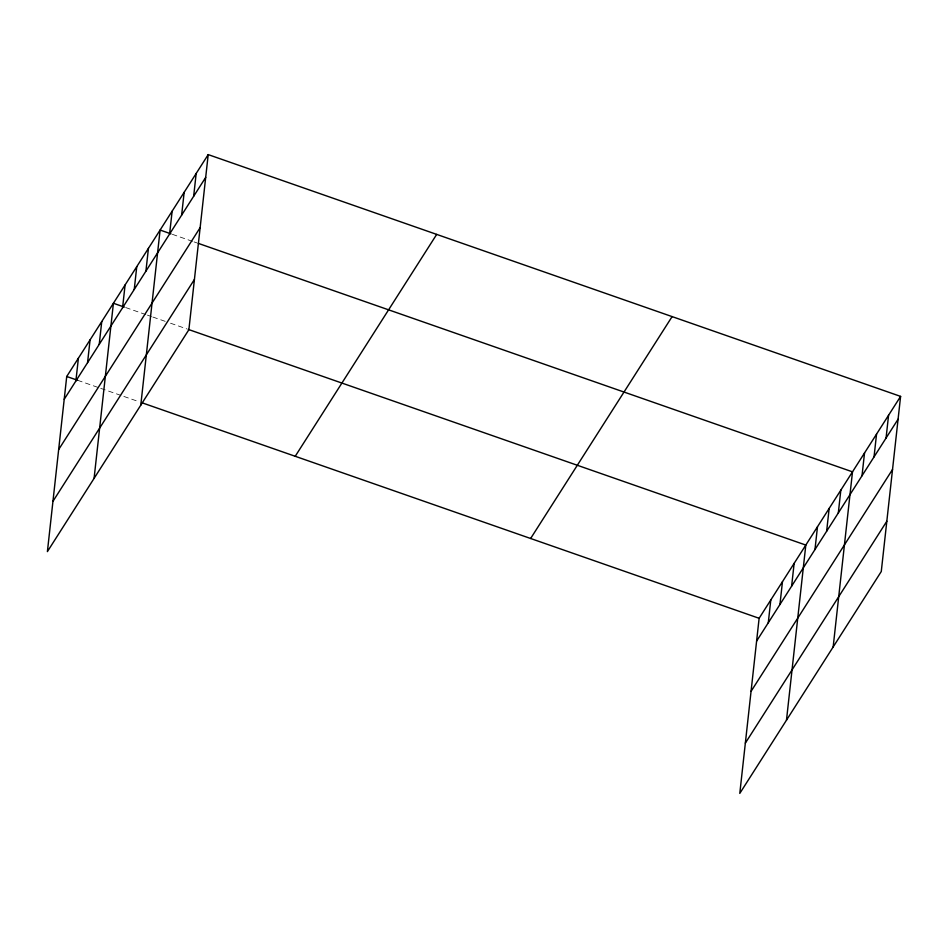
<?xml version="1.0" encoding="UTF-8"?>
<svg xmlns="http://www.w3.org/2000/svg" width="948" height="948" viewBox="0 0 948 948"><rect width="100%" height="100%" fill="white"/><g stroke="black" fill="none" stroke-linecap="round" stroke-linejoin="round"><path stroke-width="0.71" stroke-dasharray="4.74 3.56" d="M172.346 234.322L192.752 241.444M194.103 241.918L196.828 242.866M125.657 307.543L146.063 314.665M147.426 315.139L151.502 316.561M152.865 317.047L167.82 322.261M170.545 323.221L186.863 328.92M77.618 380.29L99.374 387.886M100.737 388.36L121.131 395.482M123.856 396.442L138.811 401.656"/><path stroke-width="1.42" d="M208.204 154.607L66.727 376.486L47.4 551.606L188.877 329.714L208.204 154.607L900.6 396.394L881.273 571.514L739.795 793.393L759.123 618.286L900.6 396.394M75.887 380.978L78.4 358.178M87.56 362.669L90.072 339.882M99.232 344.361L101.744 321.573M94.089 478.385L113.416 303.265L124.295 307.069M122.576 307.756L125.089 284.957M134.249 289.448L136.761 266.661M145.921 271.14L148.433 248.352M140.778 405.163L160.105 230.044L170.984 233.848M169.609 233.978L172.133 211.191M181.637 215.125L184.161 192.326M193.665 196.26L196.177 173.472M768.283 622.765L770.795 599.977M779.955 604.469L782.467 581.669M791.627 586.16L794.14 563.361M786.485 720.172L805.812 545.064L188.225 329.394M814.972 549.544L817.484 526.756M826.644 531.247L829.156 508.448M838.316 512.939L840.829 490.14M833.162 646.951L852.501 471.843L198.191 243.34M862.005 475.778L864.529 452.978M874.032 456.912L876.545 434.125M886.06 438.059L888.572 415.26M64.215 399.286L205.692 177.406M58.669 449.542L200.135 227.662M52.946 501.338L194.423 279.459M295.219 456.284L436.696 234.393M530.631 538.488L672.108 316.608M756.611 641.073L898.088 419.194M751.065 691.341L892.53 469.461M745.341 743.125L886.818 521.246M66.727 376.486L77.618 380.29M141.536 402.616L759.123 618.286"/></g></svg>
